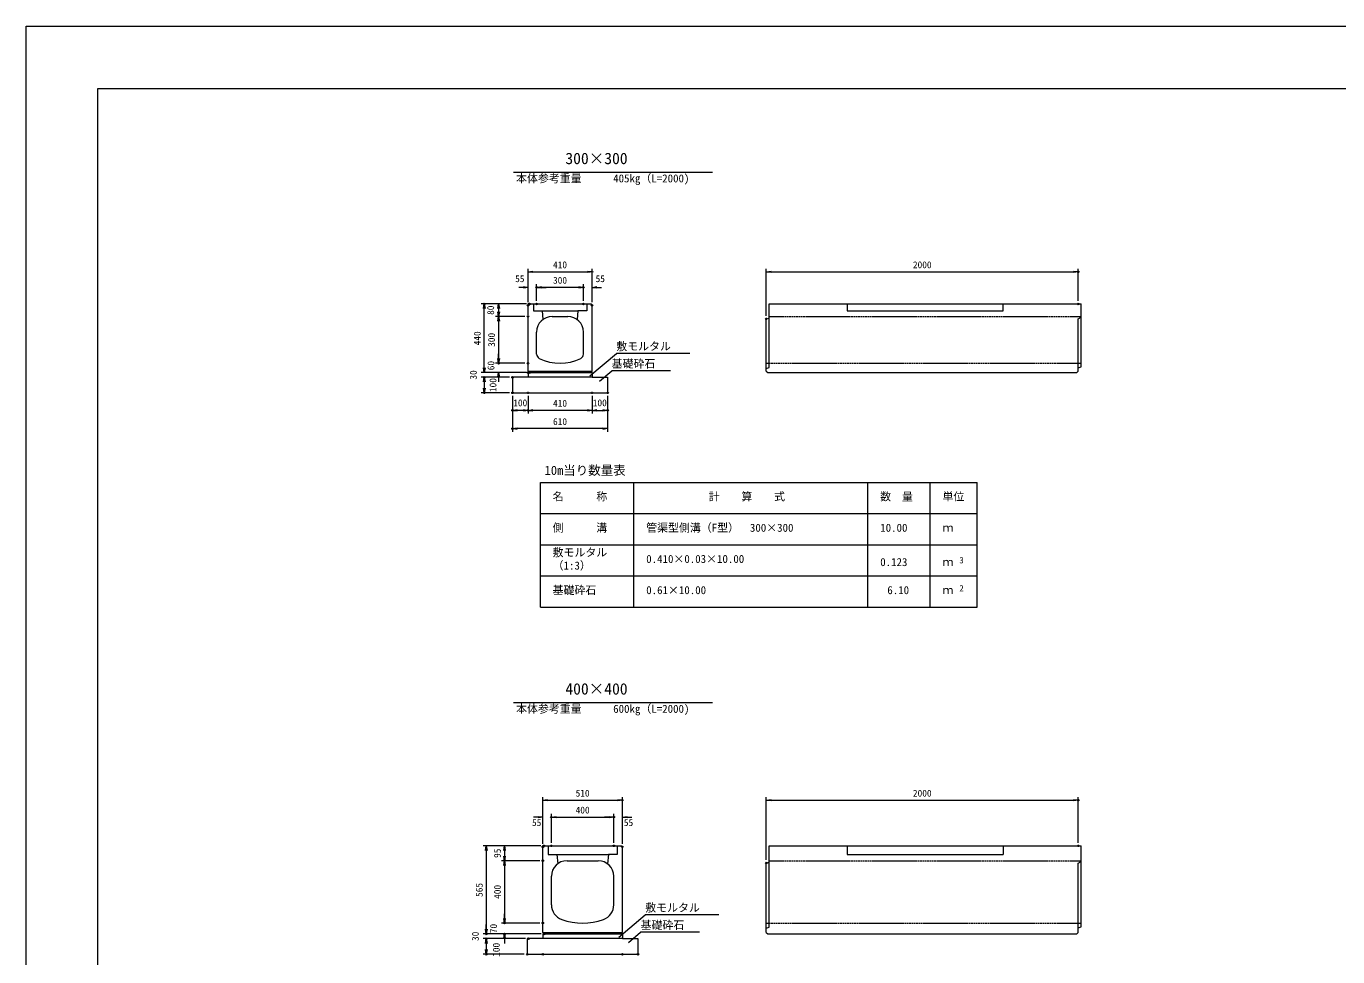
# Model space of a CAD drawing. Units: millimetres, scale not verified. Extents: x 0 to 84100, y 0 to 59400.
# Drawn here: x 0 to 42050, y 29564 to 59400 of the extents above; entities that cross this region are included whole.
import ezdxf
from ezdxf.enums import TextEntityAlignment as Align

# ---------------------------------------------------------------- set-up
doc = ezdxf.new("R2010")
doc.units = ezdxf.units.MM
doc.header["$LTSCALE"] = 100
doc.header["$PDMODE"] = 32
doc.header["$PDSIZE"] = 50
doc.linetypes.add('USER1', pattern=[0.375, 0.25, -0.125])
for name, color, linetype, lineweight in [('D-MTR-FRAM（材料表図枠）', 2, 'Continuous', 18), ('D-STR-DIM（寸法）', 7, 'Continuous', 18), ('D-STR-HTXT（旗揚げ）', 7, 'Continuous', 18), ('D-STR-STRn（構造物）', 7, 'Continuous', 18), ('D-STR（構造物外形線）', 1, 'Continuous', 18), ('D-TTL(外枠）', 2, 'Continuous', 18), ('DEFPOINTS_2', 8, 'Continuous', 18)]:
    doc.layers.add(name, color=color, linetype=linetype, lineweight=lineweight)
for name, color, linetype in [('D-MTR-TXT(文字列）', 7, 'Continuous'), ('D-MTR（材料表タイトル）', 7, 'Continuous'), ('D-STR-TXT（文字）', 7, 'Continuous'), ('D-TTL-TXT（文字）', 7, 'Continuous')]:
    doc.layers.add(name, color=color, linetype=linetype)
doc.styles.add('ＭＳ ゴシック', font='')
doc.styles.get('ＭＳ ゴシック').set_extended_font_data('MS Gothic')

# ---------------------------------------------------------------- blocks, each defined once
blk = doc.blocks.new('-000-_OPEN')
at = {"color": 7, "linetype": 'Continuous', "lineweight": 18}
for p, q in [((-1, 0.1667), (0, 0)), ((0, 0), (-1, -0.1667)), ((0, 0), (-1, 0))]:
    blk.add_line(p, q, dxfattribs=at)

msp = doc.modelspace()

# ---------------------------------------------------------------- linework, layer by layer
at = {"layer": 'D-MTR-FRAM（材料表図枠）'}
for p, q in [((16485.6, 44773.7), (30485.6, 44773.7)), ((16485.6, 40773.7), (16485.6, 44773.7)), ((19485.6, 40773.7), (19485.6, 44773.7)), ((26985.6, 40773.7), (26985.6, 44773.7)), ((28985.6, 41573.7), (28985.6, 44773.7)), ((28985.6, 40773.7), (28985.6, 44773.7)), ((30485.6, 40773.7), (30485.6, 44773.7)), ((16485.6, 43773.7), (30485.6, 43773.7)), ((16485.6, 42773.7), (30485.6, 42773.7)), ((16485.6, 41773.7), (30485.6, 41773.7)), ((16485.6, 40773.7), (30485.6, 40773.7))]:
    msp.add_line(p, q, dxfattribs=at)
at = {"layer": 'D-STR-DIM（寸法）'}
for p, q in [((16090.2, 50549.7), (16090.2, 51625.2)), ((16240.2, 51525.2), (17990.2, 51525.2)), ((18140.2, 50549.7), (18140.2, 51625.2)), ((23728.5, 50119.7), (23728.5, 51625.2)), ((23878.5, 51525.2), (33578.5, 51525.2)), ((33728.5, 50594.7), (33728.5, 51625.2)), ((15940.2, 51027.9), (15790.2, 51027.9)), ((16090.2, 50549.7), (16090.2, 51127.9)), ((16365.2, 50594.7), (16365.2, 51127.9)), ((16365.2, 50594.7), (16365.2, 51127.9)), ((17715.2, 51027.9), (16515.2, 51027.9)), ((16515.2, 51027.9), (16665.2, 51027.9)), ((17715.2, 51027.9), (17565.2, 51027.9)), ((17865.2, 50594.7), (17865.2, 51127.9)), ((17865.2, 50594.7), (17865.2, 51127.9)), ((18140.2, 50549.7), (18140.2, 51127.9)), ((18290.2, 51027.9), (18440.2, 51027.9)), ((16035.2, 50494.7), (14586.4, 50494.7)), ((16020.2, 50494.7), (15044, 50494.7)), ((14686.4, 48444.7), (14686.4, 50344.7)), ((15990.2, 50094.7), (15044, 50094.7)), ((15990.2, 50094.7), (15044, 50094.7)), ((15144, 50344.7), (15144, 50244.7)), ((15144, 49944.7), (15144, 48744.7)), ((15144, 48744.7), (15144, 48894.7)), ((14686.4, 48444.7), (14686.4, 48594.7)), ((15990.2, 48594.7), (15044, 48594.7)), ((15990.2, 48594.7), (15044, 48594.7)), ((15990.2, 48294.7), (14586.4, 48294.7)), ((16035.2, 48294.7), (14586.4, 48294.7)), ((15490.2, 48144.7), (14586.4, 48144.7)), ((15490.2, 48144.7), (14586.4, 48144.7)), ((14686.4, 47994.7), (14686.4, 47844.7)), ((14686.4, 47994.7), (14686.4, 47794.7)), ((16035.2, 48294.7), (15044, 48294.7)), ((15144, 48144.7), (15144, 47994.7)), ((15490.2, 47644.7), (14586.4, 47644.7)), ((15590.2, 47544.7), (15590.2, 46983.5)), ((15590.2, 47544.7), (15590.2, 46396.9)), ((16090.2, 47544.7), (16090.2, 46983.5)), ((16090.2, 47544.7), (16090.2, 46983.5)), ((18140.2, 47544.7), (18140.2, 46983.5)), ((18140.2, 47544.7), (18140.2, 46983.5)), ((18640.2, 47546.3), (18640.2, 46396.9)), ((18640.2, 47544.7), (18640.2, 46983.5)), ((15940.2, 47083.5), (15740.2, 47083.5)), ((17990.2, 47083.5), (16240.2, 47083.5)), ((18290.2, 47083.5), (18490.2, 47083.5)), ((18490.2, 46496.9), (15740.2, 46496.9)), ((16563.8, 33189.7), (16563.8, 34683.5)), ((16713.8, 34583.5), (18963.8, 34583.5)), ((19113.8, 33189.7), (19113.8, 34683.5)), ((23728.5, 32669.7), (23728.5, 34683.5)), ((23878.5, 34583.5), (33578.5, 34583.5)), ((33728.5, 33219.7), (33728.5, 34683.5)), ((16563.8, 33189.7), (16563.8, 34141.7)), ((16838.8, 33219.7), (16838.8, 34141.7)), ((16838.8, 33219.7), (16838.8, 34141.7)), ((18838.8, 33219.7), (18838.8, 34141.7)), ((18838.8, 33219.7), (18838.8, 34141.7)), ((19113.8, 33189.7), (19113.8, 34141.7)), ((16413.8, 34041.7), (16263.8, 34041.7)), ((16988.8, 34041.7), (17138.8, 34041.7)), ((16988.8, 34041.7), (18688.8, 34041.7)), ((18688.8, 34041.7), (18538.8, 34041.7)), ((19263.8, 34041.7), (19413.8, 34041.7)), ((16493.8, 33119.7), (14649.1, 33119.7)), ((14749.1, 32969.7), (14749.1, 30444.7)), ((16493.8, 33119.7), (15233.1, 33119.7)), ((15333.1, 32969.7), (15333.1, 32794.7)), ((16463.8, 32644.7), (15233.1, 32644.7)), ((16463.8, 32644.7), (15233.1, 32644.7)), ((15333.1, 32494.7), (15333.1, 30794.7)), ((15333.1, 30794.7), (15333.1, 30944.7)), ((16508.8, 30294.7), (14649.1, 30294.7)), ((16508.8, 30294.7), (14649.1, 30294.7)), ((14749.1, 30444.7), (14749.1, 30594.7)), ((16463.8, 30644.7), (15233.1, 30644.7)), ((16463.8, 30644.7), (15233.1, 30644.7)), ((16508.8, 30294.7), (15233.1, 30294.7)), ((16008.8, 30144.7), (14649.1, 30144.7)), ((16008.8, 30144.7), (14649.1, 30144.7)), ((14749.1, 29994.7), (14749.1, 29844.7)), ((14749.1, 29994.7), (14749.1, 29794.7)), ((15333.1, 30144.7), (15333.1, 29994.7)), ((15963.8, 29644.7), (14649.1, 29644.7))]:
    msp.add_line(p, q, dxfattribs=at)
for p in [(18140.2, 51525.2), (33728.5, 51525.2), (16365.2, 51027.9), (16365.2, 51027.9), (17865.2, 51027.9), (14686.4, 50494.7), (16090.2, 50449.7), (16090.2, 50449.7), (16120.2, 50494.7), (16135.2, 50494.7), (16365.2, 50494.7), (16365.2, 50494.7), (17865.2, 50494.7), (17865.2, 50494.7), (18140.2, 50449.7), (18140.2, 50449.7), (33728.5, 50494.7), (15144, 50094.7), (16090.2, 50094.7), (16090.2, 50094.7), (23728.5, 50019.7), (15144, 48594.7), (15144, 48594.7), (16090.2, 48594.7), (16090.2, 48594.7), (14686.4, 48144.7), (15590.2, 48144.7), (15590.2, 48144.7), (16090.2, 48294.7), (16135.2, 48294.7), (16135.2, 48294.7), (14686.4, 47644.7), (15590.2, 47644.7), (15590.2, 47644.7), (15590.2, 47644.7), (16090.2, 47644.7), (16090.2, 47644.7), (18140.2, 47644.7), (18140.2, 47644.7), (18640.2, 47646.3), (18640.2, 47644.7), (15590.2, 47083.5), (16090.2, 47083.5), (18640.2, 47083.5), (15590.2, 46496.9), (19113.8, 34583.5), (33728.5, 34583.5), (16838.8, 34041.7), (18838.8, 34041.7), (18838.8, 34041.7), (16563.8, 33089.7), (16563.8, 33089.7), (16593.8, 33119.7), (16593.8, 33119.7), (16838.8, 33119.7), (16838.8, 33119.7), (18838.8, 33119.7), (18838.8, 33119.7), (19113.8, 33089.7), (19113.8, 33089.7), (33728.5, 33119.7), (15333.1, 32644.7), (16563.8, 32644.7), (16563.8, 32644.7), (23728.5, 32569.7), (14749.1, 30294.7), (15333.1, 30644.7), (15333.1, 30294.7), (16563.8, 30644.7), (16563.8, 30644.7), (16608.8, 30294.7), (16608.8, 30294.7), (16608.8, 30294.7), (14749.1, 30144.7), (16108.8, 30144.7), (16108.8, 30144.7), (14749.1, 29644.7), (16063.8, 29644.7), (16063.8, 29644.7), (16063.8, 29644.7), (16563.8, 29644.7), (16563.8, 29644.7), (19113.8, 29644.7), (19113.8, 29644.7), (19613.8, 29646.3), (19613.8, 29644.7)]:
    msp.add_point(p, dxfattribs=at)
at = {"layer": 'D-STR-HTXT（旗揚げ）'}
for p, q in [((15623.5, 54723), (22001.8, 54723)), ((18067.4, 48190.8), (18919.9, 48907.1)), ((21279.8, 48907.1), (18919.9, 48907.1)), ((18376.9, 48022.2), (18770.2, 48351.9)), ((20656.5, 48351.9), (18770.2, 48351.9)), ((15623.5, 37715.4), (22001.8, 37715.4)), ((18996, 30190.8), (19848.6, 30907.1)), ((22208.4, 30907.1), (19848.6, 30907.1)), ((19305.5, 30022.2), (19698.8, 30351.9)), ((21585.1, 30351.9), (19698.8, 30351.9))]:
    msp.add_line(p, q, dxfattribs=at)
at = {"layer": 'D-STR-STRn（構造物）'}
for p, q in [((16090.2, 48144.7), (15590.2, 48144.7)), ((15590.2, 48144.7), (15590.2, 47644.7)), ((16090.2, 48294.7), (16090.2, 48144.7)), ((18140.2, 48144.7), (16090.2, 48144.7)), ((18140.2, 48294.7), (18140.2, 48144.7)), ((18140.2, 48144.7), (18640.2, 48144.7)), ((18640.2, 48144.7), (18640.2, 47644.7)), ((15590.2, 47644.7), (18640.2, 47644.7)), ((16563.8, 30294.7), (16563.8, 30144.7)), ((19113.8, 30294.7), (19113.8, 30144.7)), ((16563.8, 30144.7), (16063.8, 30144.7)), ((16063.8, 30144.7), (16063.8, 29644.7)), ((19113.8, 30144.7), (16563.8, 30144.7)), ((19113.8, 30144.7), (19613.8, 30144.7)), ((19613.8, 30144.7), (19613.8, 29644.7)), ((16063.8, 29644.7), (19613.8, 29644.7))]:
    msp.add_line(p, q, dxfattribs=at)
at = {"layer": 'D-STR（構造物外形線）'}
for p, q in [((16090.2, 50464.7), (16120.2, 50494.7)), ((16090.2, 48339.7), (16090.2, 50464.7)), ((16120.2, 50494.7), (18110.2, 50494.7)), ((16260.2, 50494.7), (16260.2, 50274.7)), ((17970.2, 50494.7), (17970.2, 50274.7)), ((18110.2, 50494.7), (18140.2, 50464.7)), ((18140.2, 48339.7), (18140.2, 50464.7)), ((23818.5, 50494.7), (33818.5, 50494.7)), ((23818.5, 48459.7), (23818.5, 50494.7)), ((26318.5, 50494.7), (26318.5, 50274.7)), ((31318.5, 50274.7), (31318.5, 50494.7)), ((33818.5, 48474.7), (33818.5, 50494.7)), ((16260.2, 50274.7), (16540.2, 50274.7)), ((16540.2, 50274.7), (16565.2, 49994.7)), ((16540.2, 50274.7), (17690.2, 50274.7)), ((16865.2, 50094.7), (17365.2, 50094.7)), ((17690.2, 50274.7), (17665.2, 49994.7)), ((17970.2, 50274.7), (17690.2, 50274.7)), ((23728.5, 50019.7), (23818.5, 50044.7)), ((26318.5, 50274.7), (31318.5, 50274.7)), ((33728.5, 50019.7), (33818.5, 50069.7)), ((23728.5, 48339.7), (23728.5, 50019.7)), ((33728.5, 48339.7), (33728.5, 50019.7)), ((16365.2, 48885.3), (16365.2, 49594.7)), ((17865.2, 48885.3), (17865.2, 49594.7)), ((23728.5, 48429.7), (23818.5, 48459.7)), ((33728.5, 48444.7), (33818.5, 48474.7)), ((16090.2, 48339.7), (18140.2, 48339.7)), ((16090.2, 48339.7), (16135.2, 48294.7)), ((16090.2, 48294.7), (18140.2, 48294.7)), ((18095.2, 48294.7), (18140.2, 48339.7)), ((23728.5, 48339.7), (23773.5, 48294.7)), ((23773.5, 48294.7), (33683.5, 48294.7)), ((33683.5, 48294.7), (33728.5, 48339.7)), ((16563.8, 33089.7), (16593.8, 33119.7)), ((16563.8, 30339.7), (16563.8, 33089.7)), ((16593.8, 33119.7), (19083.8, 33119.7)), ((16733.8, 33119.7), (16733.8, 32839.7)), ((16733.8, 32839.7), (17013.8, 32839.7)), ((17013.8, 32839.7), (17038.8, 32544.7)), ((17013.8, 32839.7), (18663.8, 32839.7)), ((18663.8, 32839.7), (18638.8, 32544.7)), ((18943.8, 32839.7), (18663.8, 32839.7)), ((18943.8, 33119.7), (18943.8, 32839.7)), ((19083.8, 33119.7), (19113.8, 33089.7)), ((19113.8, 30339.7), (19113.8, 33089.7)), ((23818.5, 33119.7), (33818.5, 33119.7)), ((23818.5, 30509.7), (23818.5, 33119.7)), ((26318.5, 33119.7), (26318.5, 32839.7)), ((26318.5, 32839.7), (31318.5, 32839.7)), ((31318.5, 33119.7), (31318.5, 32839.7)), ((33818.5, 30524.7), (33818.5, 33119.7)), ((17338.8, 32644.7), (18338.8, 32644.7)), ((23728.5, 32569.7), (23818.5, 32594.7)), ((23728.5, 30339.7), (23728.5, 32569.7)), ((33728.5, 32569.7), (33818.5, 32619.7)), ((33728.5, 30339.7), (33728.5, 32569.7)), ((16838.8, 31230.5), (16838.8, 32144.7)), ((18838.8, 31230.5), (18838.8, 32144.7)), ((16563.8, 30339.7), (19113.8, 30339.7)), ((16563.8, 30339.7), (16608.8, 30294.7)), ((16563.8, 30294.7), (19113.8, 30294.7)), ((19068.8, 30294.7), (19113.8, 30339.7)), ((23728.5, 30479.7), (23818.5, 30509.7)), ((23728.5, 30339.7), (23773.5, 30294.7)), ((23773.5, 30294.7), (33683.5, 30294.7)), ((33683.5, 30294.7), (33728.5, 30339.7)), ((33728.5, 30494.7), (33818.5, 30524.7))]:
    msp.add_line(p, q, dxfattribs=at)
at = {"layer": 'D-STR（構造物外形線）', "linetype": 'USER1'}
for p, q in [((23818.5, 50094.7), (33818.5, 50094.7)), ((23728.5, 48594.7), (33818.5, 48594.7)), ((23818.5, 32644.7), (33818.5, 32644.7)), ((23728.5, 30644.7), (33818.5, 30644.7))]:
    msp.add_line(p, q, dxfattribs=at)
at = {"layer": 'D-STR（構造物外形線）'}
for centre, radius, start, end in [((16865.2, 49594.7), 500, 90, 180), ((17365.2, 49594.7), 500, 0, 90), ((16515.2, 48885.3), 150, 180, 243.61261), ((17715.2, 48885.3), 150, 296.38739, 0), ((17115.2, 50094.7), 1500, 243.61226, 296.38774), ((17338.8, 32144.7), 500, 90, 180), ((18338.8, 32144.7), 500, 0, 90), ((17338.8, 31230.5), 500, 180, 250.52898), ((18338.8, 31230.5), 500, 289.47102, 0), ((17838.8, 32644.7), 2000, 250.52884, 289.47116)]:
    msp.add_arc(centre, radius, start, end, dxfattribs=at)
at = {"layer": 'D-TTL(外枠）'}
for p, q in [((2300, 57400), (81800, 57400)), ((2300, 2000), (2300, 57400))]:
    msp.add_line(p, q, dxfattribs=at)
at = {"layer": 'DEFPOINTS_2'}
for p, q in [((0, 59400), (84100, 59400)), ((0, 0), (0, 59400))]:
    msp.add_line(p, q, dxfattribs=at)

# ---------------------------------------------------------------- block references
at = {"layer": 'D-STR-DIM（寸法）', "xscale": 150, "yscale": 150}
for p, rotation in [((16090.2, 51525.2), 180), ((23728.5, 51525.2), 180), ((16365.2, 51027.9), 180), ((16365.2, 51027.9), 180), ((18140.2, 51027.9), 180), ((14686.4, 50494.7), 90), ((15144, 50494.7), 90), ((15144, 50094.7), 270), ((15144, 50094.7), 90), ((14686.4, 48294.7), 270), ((14686.4, 48294.7), 270), ((15144, 48594.7), 270), ((15144, 48594.7), 270), ((14686.4, 48144.7), 90), ((14686.4, 48144.7), 90), ((15144, 48294.7), 90), ((14686.4, 47644.7), 270), ((15590.2, 47083.5), 180), ((16090.2, 47083.5), 180), ((18140.2, 47083.5), 180), ((15590.2, 46496.9), 180), ((16563.8, 34583.5), 180), ((23728.5, 34583.5), 180), ((16838.8, 34041.7), 180), ((16838.8, 34041.7), 180), ((19113.8, 34041.7), 180), ((14749.1, 33119.7), 90), ((15333.1, 33119.7), 90), ((15333.1, 32644.7), 270), ((15333.1, 32644.7), 90), ((15333.1, 30644.7), 270), ((15333.1, 30644.7), 270), ((14749.1, 30294.7), 270), ((14749.1, 30294.7), 270), ((15333.1, 30294.7), 90), ((14749.1, 30144.7), 90), ((14749.1, 30144.7), 90), ((14749.1, 29644.7), 270)]:
    msp.add_blockref('-000-_OPEN', p, dxfattribs=dict(at, rotation=rotation))
for p in [(18140.2, 51525.2), (33728.5, 51525.2), (16090.2, 51027.9), (17865.2, 51027.9), (17865.2, 51027.9), (16090.2, 47083.5), (18140.2, 47083.5), (18640.2, 47083.5), (18640.2, 46496.9), (19113.8, 34583.5), (33728.5, 34583.5), (16563.8, 34041.7), (18838.8, 34041.7), (18838.8, 34041.7)]:
    msp.add_blockref('-000-_OPEN', p, dxfattribs=at)

# ---------------------------------------------------------------- texts
at = {"layer": 'D-MTR-TXT(文字列）', "style": 'ＭＳ ゴシック'}
for s, height, p in [('本体参考重量', 256.6, (15706.5, 54316.3)), ('405kg（L=2000)', 256.6, (18818.5, 54316.3)), ('名\u3000\u3000\u3000称', 256.6, (16877.8, 44114)), ('計\u3000\u3000算\u3000\u3000式', 256.6, (21878.6, 44114)), ('数\u3000量', 256.6, (27377.8, 44114)), ('単位', 256.6, (29377.8, 44114)), ('側\u3000\u3000\u3000溝', 256.6, (16877.8, 43114)), ('管渠型側溝（F型）\u3000300×300', 256.6, (19877.8, 43114)), ('10.00', 256.6, (27380.5, 43114)), ('ｍ', 256.6, (29377.8, 43114)), ('敷モルタル', 256.6, (16877.8, 42324.1)), ('（1:3）', 256.6, (16877.8, 41901.8)), ('0.410×0.03×10.00', 256.6, (19877.8, 42114)), ('0.123', 256.6, (27380.5, 42014)), ('ｍ', 256.6, (29377.8, 42014)), ('3', 205.3, (29918, 42114.5)), ('基礎砕石', 256.6, (16877.8, 41114)), ('0.61×10.00', 256.6, (19877.8, 41114)), ('6.10', 256.6, (27607.9, 41114)), ('ｍ', 256.6, (29377.8, 41114)), ('2', 205.3, (29918, 41214.5)), ('本体参考重量', 256.6, (15706.5, 37308.7)), ('600kg（L=2000)', 256.6, (18818.5, 37308.7))]:
    msp.add_text(s, height=height, dxfattribs=at).set_placement(p, align=Align.BOTTOM_LEFT)
at = {"layer": 'D-MTR（材料表タイトル）', "style": 'ＭＳ ゴシック'}
msp.add_text('10m当り数量表', height=293.3, dxfattribs=at).set_placement((16619.8, 44926.2), align=Align.BOTTOM_LEFT)
at = {"layer": 'D-STR-DIM（寸法）', "style": 'ＭＳ ゴシック'}
for s, p in [('410', (16890.2, 51575.2)), ('2000', (28428.5, 51575.2)), ('55', (15676.1, 51128.8)), ('300', (16890.2, 51077.9)), ('55', (18254.2, 51128.8)), ('100', (15615.2, 47149.9)), ('410', (16890.2, 47133.5)), ('100', (18165.2, 47149.9)), ('610', (16890.2, 46546.9)), ('510', (17613.8, 34633.5)), ('2000', (28428.5, 34633.5)), ('400', (17613.8, 34091.7)), ('55', (16216.8, 33689.9)), ('55', (19160.8, 33689.9))]:
    msp.add_text(s, height=219.9, dxfattribs=at).set_placement(p, align=Align.BOTTOM_LEFT)
for s, p in [('80', (15065.7, 50144.7)), ('440', (14636.4, 49169.7)), ('300', (15094, 49119.7)), ('60', (15076.5, 48369.3)), ('30', (14511.4, 48069.7)), ('100', (15141.4, 47669.7)), ('95', (15283.1, 32732.2)), ('565', (14699.1, 31482.2)), ('400', (15283.1, 31419.7)), ('30', (14574.1, 30069.7)), ('70', (15158.1, 30319.7)), ('100', (15245.7, 29562))]:
    msp.add_text(s, height=219.9, rotation=90, dxfattribs=at).set_placement(p, align=Align.BOTTOM_LEFT)
at = {"layer": 'D-STR-TXT（文字）', "style": 'ＭＳ ゴシック'}
for s, p in [('敷モルタル', (18919.9, 48932.1)), ('基礎砕石', (18770.2, 48376.9)), ('敷モルタル', (19848.6, 30932.1)), ('基礎砕石', (19698.8, 30376.9))]:
    msp.add_text(s, height=256.6, dxfattribs=at).set_placement(p, align=Align.BOTTOM_LEFT)
at = {"layer": 'D-TTL-TXT（文字）', "style": 'ＭＳ ゴシック'}
for s, p in [('300×300', (17286.1, 54867.8)), ('400×400', (17286.1, 37860.3))]:
    msp.add_text(s, height=366.6, dxfattribs=at).set_placement(p, align=Align.BOTTOM_LEFT)

doc.saveas('drawing.dxf')
